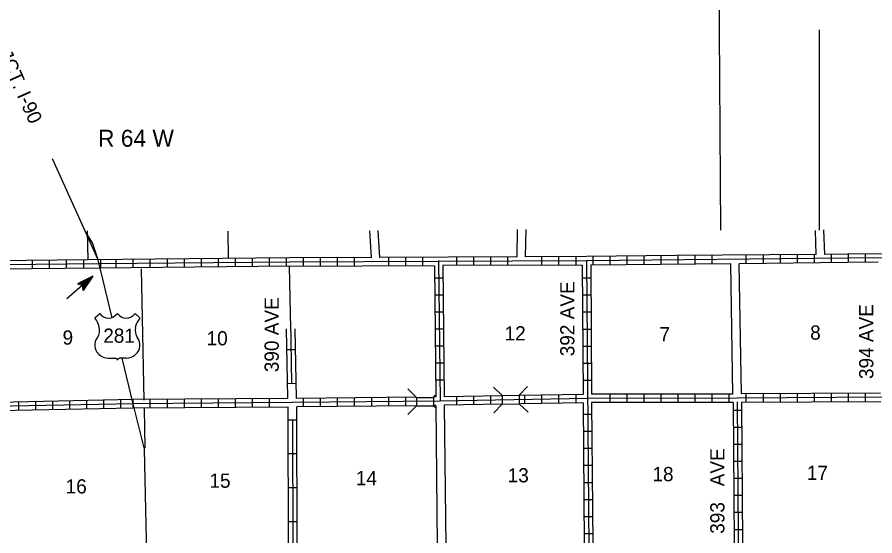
# Model space of a CAD drawing. Extents: x 1573595 to 1966509, y 15645447 to 16022437.
# Drawn here: x 1792429 to 1822649, y 15792199 to 15810465 of the extents above; entities that cross this region are included whole.
import ezdxf

# ---------------------------------------------------------------- set-up
doc = ezdxf.new("R2010")
doc.units = 0
for name, color, linetype in [('L10', 7, 'Continuous'), ('L11', 7, 'Continuous'), ('L13', 7, 'Continuous'), ('L14', 7, 'Continuous'), ('L18', 7, 'Continuous'), ('L28', 7, 'Continuous'), ('L3', 7, 'Continuous'), ('L30', 7, 'Continuous'), ('L51', 7, 'Continuous'), ('L52', 7, 'Continuous'), ('L8', 7, 'Continuous'), ('L9', 7, 'Continuous')]:
    doc.layers.add(name, color=color, linetype=linetype)

msp = doc.modelspace()

# ---------------------------------------------------------------- linework, layer by layer
at = {"layer": 'L10'}
for points in [[(1817645, 15797191), (1817570, 15801782)], [(1817945, 15797199), (1817870, 15801782)]]:
    msp.add_lwpolyline(points, dxfattribs=at)
at = {"layer": 'L11'}
for points in [[(1807479, 15796799), (1807529, 15791841)], [(1807179, 15796791), (1807229, 15791841)]]:
    msp.add_lwpolyline(points, dxfattribs=at)
at = {"layer": 'L13'}
for points in [[(1802072, 15799489), (1802029, 15801690)], [(1796904, 15796982), (1796812, 15801599)], [(1796937, 15795282), (1796912, 15796682)]]:
    msp.add_lwpolyline(points, dxfattribs=at)
at = {"layer": 'L18'}
for p, q in [((1809512, 15797141), (1809212, 15797432)), ((1810112, 15797149), (1810412, 15797457)), ((1806495, 15797074), (1806195, 15797374)), ((1807095, 15797074), (1807170, 15797149)), ((1809512, 15797141), (1810112, 15797149)), ((1809512, 15797141), (1809520, 15796841)), ((1810112, 15797149), (1810120, 15796849)), ((1806495, 15797074), (1806495, 15796774)), ((1806495, 15797074), (1807095, 15797074)), ((1807095, 15797074), (1807095, 15796774)), ((1809520, 15796841), (1809229, 15796532)), ((1809520, 15796841), (1810120, 15796849)), ((1810120, 15796849), (1810428, 15796557)), ((1806495, 15796774), (1806195, 15796474)), ((1806495, 15796774), (1807095, 15796774)), ((1807095, 15796774), (1807187, 15796682))]:
    msp.add_line(p, q, dxfattribs=at)
at = {"layer": 'L28'}
for p, q in [((1795096, 15801349), (1794179, 15800549)), ((1795096, 15801349), (1794554, 15801074)), ((1795096, 15801349), (1794754, 15800841)), ((1794554, 15801074), (1794729, 15801024)), ((1795046, 15801307), (1794604, 15801082)), ((1794996, 15801266), (1794621, 15801074)), ((1794937, 15801216), (1794654, 15801074)), ((1794871, 15801174), (1794687, 15801057)), ((1794812, 15801107), (1794721, 15801049)), ((1794754, 15801057), (1794721, 15801041)), ((1794887, 15801157), (1794746, 15800966)), ((1794812, 15801074), (1794746, 15800982)), ((1794787, 15801057), (1794746, 15801016)), ((1794937, 15801182), (1794754, 15800932)), ((1795037, 15801274), (1794762, 15800882)), ((1794987, 15801241), (1794762, 15800899)), ((1794896, 15801174), (1794779, 15801066)), ((1794862, 15801141), (1794779, 15801066)), ((1794754, 15800841), (1794729, 15801024))]:
    msp.add_line(p, q, dxfattribs=at)
at = {"layer": 'L3'}
for p, q in [((1795171, 15799874), (1795337, 15800032)), ((1796746, 15799874), (1796587, 15800032)), ((1795321, 15799557), (1795321, 15799557)), ((1796596, 15799549), (1796596, 15799566)), ((1795246, 15799166), (1795254, 15799174)), ((1796671, 15799166), (1796671, 15799166)), ((1795304, 15798599), (1795287, 15798607)), ((1795646, 15798457), (1795887, 15798457)), ((1796271, 15798457), (1796029, 15798457)), ((1796587, 15798582), (1796612, 15798599))]:
    msp.add_line(p, q, dxfattribs=at)
for points in [[(1795779, 15799882), (1795287, 15801916)], [(1796996, 15791282), (1796996, 15791516), (1796912, 15795249), (1796521, 15796849), (1796129, 15798457)]]:
    msp.add_lwpolyline(points, dxfattribs=at)
for centre, radius, start, end in [((1794570, 15799394), 765, 12.2899, 38.4099), ((1795645, 15800248), 380, 215.686, 325.8082), ((1796274, 15800248), 380, 214.1947, 324.6568), ((1797348, 15799394), 765, 141.5922, 166.936), ((1794873, 15799436), 461, 326.0856, 14.9122), ((1797046, 15799436), 461, 166.7495, 215.1852), ((1795573, 15798913), 413, 141.5649, 226.8935), ((1796345, 15798913), 413, 310.3399, 38.2937), ((1795646, 15798927), 472, 224.024, 270.0011), ((1795882, 15798376), 78.7, 10.3708, 90.0011), ((1796037, 15798376), 78.7, 90.0011, 169.6315), ((1796273, 15798927), 472, 270.0011, 311.99)]:
    msp.add_arc(centre, radius, start, end, dxfattribs=at)
at = {"layer": 'L51'}
msp.add_lwpolyline([(1795287, 15801916), (1795087, 15802516), (1794821, 15802924)], dxfattribs=at)
at = {"layer": 'L52'}
msp.add_line((1820703, 15802966), (1820703, 15810016), dxfattribs=at)
for points in [[(1817220, 15802966), (1817137, 15815299)], [(1795287, 15801916), (1793671, 15805482)], [(1794929, 15801918), (1794912, 15802943)], [(1799879, 15801966), (1799862, 15802924)], [(1804912, 15801999), (1804854, 15802941)], [(1805212, 15802007), (1805154, 15802957)], [(1810045, 15802024), (1810062, 15802982)], [(1810345, 15802024), (1810362, 15802982)], [(1820587, 15802107), (1820553, 15802957)], [(1820887, 15802107), (1820853, 15802974)]]:
    msp.add_lwpolyline(points, dxfattribs=at)
at = {"layer": 'L8'}
for p, q in [((1797121, 15801641), (1797121, 15801941)), ((1797721, 15801649), (1797721, 15801949)), ((1798320, 15801657), (1798320, 15801957)), ((1798920, 15801657), (1798920, 15801957)), ((1799520, 15801666), (1799520, 15801966)), ((1800120, 15801674), (1800120, 15801974)), ((1800720, 15801674), (1800720, 15801974)), ((1801320, 15801682), (1801320, 15801982)), ((1801920, 15801682), (1801920, 15801982)), ((1802520, 15801691), (1802520, 15801991)), ((1803120, 15801699), (1803120, 15801999)), ((1803720, 15801699), (1803720, 15801999)), ((1804320, 15801699), (1804320, 15801999)), ((1805520, 15801707), (1805520, 15802007)), ((1806120, 15801707), (1806120, 15802007)), ((1806720, 15801707), (1806720, 15802007)), ((1807920, 15801716), (1807920, 15802016)), ((1808520, 15801716), (1808520, 15802016)), ((1809120, 15801716), (1809120, 15802016)), ((1809720, 15801724), (1809720, 15802024)), ((1810920, 15801724), (1810920, 15802024)), ((1811520, 15801732), (1811520, 15802032)), ((1812120, 15801732), (1812120, 15802032)), ((1812720, 15801732), (1812720, 15802032)), ((1813320, 15801741), (1813320, 15802041)), ((1813920, 15801749), (1813920, 15802049)), ((1814520, 15801749), (1814520, 15802049)), ((1815120, 15801753), (1815120, 15802053)), ((1815720, 15801762), (1815720, 15802062)), ((1816320, 15801774), (1816320, 15802074)), ((1816920, 15801774), (1816920, 15802074)), ((1818120, 15801791), (1818120, 15802091)), ((1818720, 15801791), (1818720, 15802091)), ((1819320, 15801799), (1819320, 15802099)), ((1819920, 15801807), (1819920, 15802107)), ((1820520, 15801816), (1820520, 15802116)), ((1821120, 15801816), (1821120, 15802116)), ((1821720, 15801824), (1821720, 15802124)), ((1822320, 15801824), (1822320, 15802124)), ((1792971, 15801599), (1792971, 15801899)), ((1793571, 15801607), (1793571, 15801907)), ((1794171, 15801616), (1794171, 15801916)), ((1794775, 15801619), (1794775, 15801916)), ((1795375, 15801625), (1795375, 15801927)), ((1795921, 15801632), (1795921, 15801932)), ((1796521, 15801632), (1796521, 15801932)), ((1807137, 15801291), (1807437, 15801291)), ((1812345, 15801282), (1812645, 15801282)), ((1807137, 15800691), (1807437, 15800691)), ((1812345, 15800682), (1812645, 15800682)), ((1807145, 15800091), (1807445, 15800091)), ((1812353, 15800082), (1812653, 15800082)), ((1807154, 15799491), (1807454, 15799491)), ((1812353, 15799482), (1812653, 15799482)), ((1807162, 15798891), (1807462, 15798891)), ((1812362, 15798882), (1812662, 15798882)), ((1807162, 15798291), (1807462, 15798291)), ((1812370, 15798282), (1812670, 15798282)), ((1807170, 15797691), (1807470, 15797691)), ((1812370, 15797682), (1812670, 15797682)), ((1808520, 15796816), (1808520, 15797116)), ((1809120, 15796824), (1809120, 15797124)), ((1810320, 15796849), (1810320, 15797149)), ((1810920, 15796857), (1810920, 15797157)), ((1811520, 15796874), (1811520, 15797174)), ((1812120, 15796882), (1812120, 15797182)), ((1813320, 15796891), (1813320, 15797191)), ((1813920, 15796891), (1813920, 15797191)), ((1814520, 15796891), (1814520, 15797191)), ((1815120, 15796891), (1815120, 15797191)), ((1815720, 15796899), (1815720, 15797199)), ((1816320, 15796899), (1816320, 15797199)), ((1816920, 15796899), (1816920, 15797199)), ((1817520, 15796899), (1817520, 15797199)), ((1818120, 15796899), (1818120, 15797199)), ((1818720, 15796907), (1818720, 15797207)), ((1819320, 15796907), (1819320, 15797207)), ((1819920, 15796916), (1819920, 15797216)), ((1820520, 15796916), (1820520, 15797216)), ((1821120, 15796924), (1821120, 15797224)), ((1821720, 15796924), (1821720, 15797224)), ((1822320, 15796924), (1822320, 15797224)), ((1792487, 15796616), (1792487, 15796916)), ((1793087, 15796632), (1793087, 15796932)), ((1793687, 15796641), (1793687, 15796941)), ((1794287, 15796657), (1794287, 15796957)), ((1794887, 15796666), (1794887, 15796966)), ((1795487, 15796674), (1795487, 15796974)), ((1796087, 15796691), (1796087, 15796991)), ((1796521, 15796699), (1796521, 15796999)), ((1797121, 15796707), (1797121, 15797007)), ((1797721, 15796707), (1797721, 15797007)), ((1798320, 15796716), (1798320, 15797016)), ((1798920, 15796716), (1798920, 15797016)), ((1799520, 15796724), (1799520, 15797024)), ((1800120, 15796724), (1800120, 15797024)), ((1800720, 15796732), (1800720, 15797032)), ((1801320, 15796732), (1801320, 15797032)), ((1802520, 15796741), (1802520, 15797041)), ((1803120, 15796749), (1803120, 15797049)), ((1803720, 15796757), (1803720, 15797057)), ((1804320, 15796766), (1804320, 15797066)), ((1804920, 15796766), (1804920, 15797066)), ((1805520, 15796774), (1805520, 15797074)), ((1806120, 15796782), (1806120, 15797082)), ((1807920, 15796799), (1807920, 15797099)), ((1817953, 15796616), (1817653, 15796616)), ((1812378, 15796482), (1812678, 15796482)), ((1817962, 15796016), (1817662, 15796016)), ((1812387, 15795882), (1812687, 15795882)), ((1817962, 15795416), (1817662, 15795416)), ((1812395, 15795282), (1812695, 15795282)), ((1817970, 15794816), (1817670, 15794816)), ((1812395, 15794682), (1812695, 15794682)), ((1812403, 15794082), (1812703, 15794082)), ((1817970, 15794216), (1817670, 15794216)), ((1812403, 15793482), (1812703, 15793482)), ((1817978, 15793616), (1817678, 15793616)), ((1812412, 15792882), (1812712, 15792882)), ((1817978, 15793016), (1817678, 15793016)), ((1812412, 15792282), (1812712, 15792282)), ((1817987, 15792416), (1817687, 15792416))]:
    msp.add_line(p, q, dxfattribs=at)
for points in [[(1804912, 15801999), (1802029, 15801991), (1794929, 15801923)], [(1833461, 15802066), (1828145, 15802016), (1821686, 15801974), (1812487, 15801882), (1802029, 15801841), (1795321, 15801774)], [(1810045, 15802024), (1805212, 15802007)], [(1815637, 15802066), (1812487, 15802032), (1810345, 15802024)], [(1820587, 15802107), (1815637, 15802066)], [(1825778, 15802149), (1821686, 15802124), (1820887, 15802107)], [(1795321, 15801774), (1786354, 15801682), (1770438, 15801616), (1754713, 15801607), (1747372, 15801582)], [(1794929, 15801917), (1789479, 15801866)], [(1802029, 15801692), (1795321, 15801624)], [(1807129, 15801707), (1802029, 15801690)], [(1807129, 15801707), (1807179, 15797091)], [(1807279, 15801891), (1807329, 15796941)], [(1812337, 15801732), (1807429, 15801716)], [(1807429, 15801716), (1807479, 15797099)], [(1812337, 15801732), (1812370, 15797182)], [(1812487, 15801882), (1812570, 15791741), (1812620, 15781307)], [(1817570, 15801782), (1812637, 15801732)], [(1812637, 15801732), (1812670, 15797191)], [(1822770, 15801832), (1821686, 15801824), (1817870, 15801782)], [(1795321, 15801624), (1791721, 15801591)], [(1833578, 15797199), (1823011, 15797082), (1817803, 15797049), (1812537, 15797041), (1807329, 15796941), (1802129, 15796891), (1796521, 15796849)], [(1809529, 15797132), (1807479, 15797099)], [(1812370, 15797182), (1810137, 15797141)], [(1817645, 15797191), (1812670, 15797191)], [(1822853, 15797224), (1817945, 15797199)], [(1796521, 15796849), (1791612, 15796749), (1786404, 15796766), (1781013, 15796716), (1775746, 15796799), (1770463, 15796774), (1767188, 15796732), (1766755, 15796516), (1766063, 15796332), (1765263, 15796407), (1764496, 15796674), (1759997, 15796691), (1754813, 15796641)], [(1796521, 15796999), (1791754, 15796899)], [(1801970, 15797032), (1796521, 15796999)], [(1806479, 15797082), (1802270, 15797041)], [(1807179, 15797091), (1807095, 15797091)], [(1809529, 15796832), (1807479, 15796799)], [(1812370, 15796882), (1810162, 15796849)], [(1812370, 15796882), (1812412, 15791891)], [(1812670, 15796891), (1812712, 15791891)], [(1817653, 15796891), (1812670, 15796891)], [(1817653, 15796891), (1817687, 15791932)], [(1817803, 15796924), (1817920, 15781282), (1817970, 15776057), (1818012, 15770690), (1818087, 15765407), (1818387, 15760024)], [(1822861, 15796924), (1817953, 15796899)], [(1817953, 15796899), (1817987, 15791941)], [(1796521, 15796699), (1791762, 15796599)], [(1801979, 15796732), (1796521, 15796699)], [(1806495, 15796782), (1802279, 15796741)], [(1807179, 15796791), (1807079, 15796791)]]:
    msp.add_lwpolyline(points, dxfattribs=at)
at = {"layer": 'L9'}
for p, q in [((1801937, 15798758), (1802236, 15798764)), ((1801961, 15797565), (1802259, 15797571)), ((1802279, 15796277), (1801981, 15796276)), ((1802283, 15795084), (1801985, 15795083)), ((1802287, 15793891), (1801989, 15793890)), ((1802291, 15792698), (1801993, 15792697))]:
    msp.add_line(p, q, dxfattribs=at)
for points in [[(1802110, 15797568), (1802067, 15799766)], [(1801970, 15797032), (1801922, 15799488)], [(1802270, 15797041), (1802222, 15799489)], [(1801995, 15791791), (1801979, 15796732)], [(1802295, 15791807), (1802279, 15796741)], [(1802130, 15796277), (1802145, 15791791)]]:
    msp.add_lwpolyline(points, dxfattribs=at)

# ---------------------------------------------------------------- texts
at = {"layer": 'L14'}
for s, p in [('12', (1809604, 15799082)), ('7', (1815062, 15799049)), ('8', (1820370, 15799107)), ('9', (1794029, 15798932)), ('10', (1799104, 15798907)), ('15', (1799204, 15793891)), ('14', (1804362, 15793982)), ('13', (1809712, 15794082)), ('18', (1814812, 15794124)), ('17', (1820253, 15794166)), ('16', (1794137, 15793691))]:
    msp.add_text(s, height=500, rotation=360, dxfattribs=at).set_placement(p)
at = {"layer": 'L3'}
msp.add_text('281', height=500, rotation=360, dxfattribs=at).set_placement((1795462, 15798999))
at = {"layer": 'L30'}
for s, p in [('392 AVE', (1812063, 15798523)), ('390 AVE', (1801646, 15797962)), ('394 AVE', (1822596, 15797721)), ('393   AVE', (1817349, 15792271))]:
    msp.add_text(s, height=500, rotation=90, dxfattribs=at).set_placement(p)
at = {"layer": 'L52'}
for s, height, rotation, p in [('TO JCT. I-90', 500, 294.1666, (1791296, 15810191)), ('R 64 W', 600, 0.1277, (1795279, 15805899))]:
    msp.add_text(s, height=height, rotation=rotation, dxfattribs=at).set_placement(p)

doc.saveas('drawing.dxf')
